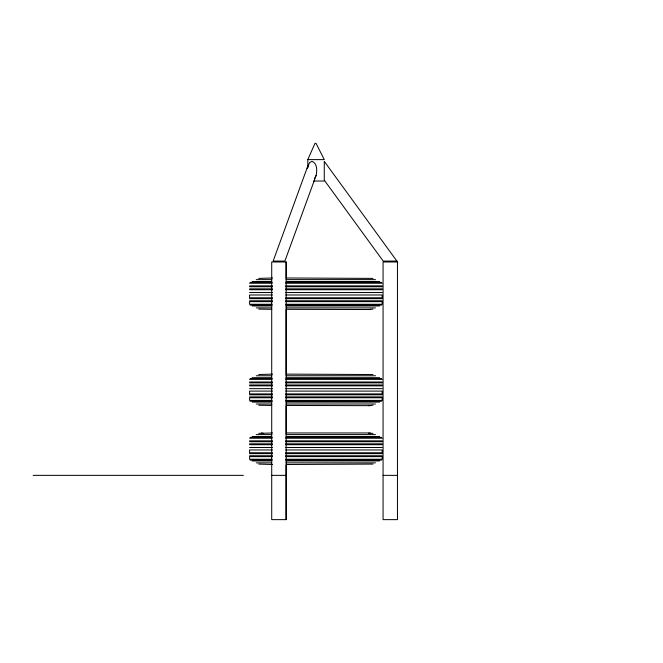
<?xml version="1.0" encoding="UTF-8"?>
<svg xmlns="http://www.w3.org/2000/svg" width="663" height="663" viewBox="0 0 663 663"><rect width="100%" height="100%" fill="white"/><g stroke="black" fill="none" stroke-linecap="round" stroke-linejoin="round"><path stroke-width="0.99" d="M307.276 168.327L309.563 162.617L311.958 161.358C317.386 163.156 317.187 170.83 316.11 175.463L284.875 261.089L273.148 261.089L307.806 166.057L307.325 168.327M316.11 175.463L314.353 178.902M307.806 159.617L314.975 143.365L316.044 143.365L324.282 159.617L307.806 159.617L307.806 167.772M258.744 278.402L272.559 277.988M368.454 309.53L372.987 309.107M258.744 374.529L272.559 374.114M368.454 405.657L372.987 405.234M258.744 433.378L272.559 432.964M368.52 433.246L372.987 433.378M372.987 464.092L286.59 464.506M313.624 181.024L324.282 181.024M286.151 261.976L271.714 261.976L271.714 519.635L286.151 519.635L286.151 261.976L286.101 278.535M286.59 277.988L372.987 278.402M256.241 279.629L271.813 279.629M286.051 279.629L375.49 279.629M252.164 281.551L270.819 281.551M286.06 281.551L379.567 281.551M250.133 282.397L272.302 282.397M285.968 282.397L381.598 282.397M249.586 283.242L271.938 283.242M285.72 283.242L382.145 283.242M249.586 285.869L272.427 285.869M285.72 285.869L382.145 285.869M249.586 286.748L272.427 286.748M285.72 286.748L382.145 286.748M249.586 288.853L272.427 288.853M285.72 288.853L382.145 288.853M249.586 289.723L272.427 289.723M285.72 289.723L382.145 289.723M249.586 292.532L272.427 292.532M285.72 292.532L382.145 292.532M272.427 294.985L249.586 294.985L249.586 297.786L272.427 297.786M285.72 294.985L382.145 294.985L382.145 297.786L285.72 297.786M249.586 298.665L272.427 298.665M285.72 298.665L382.145 298.665M249.586 300.77L272.427 300.77M285.72 300.77L382.145 300.77M272.427 301.64L249.586 301.64L249.586 304.276L271.938 304.276M285.72 301.64L382.145 301.64L382.145 304.276L285.72 304.276M250.133 305.121L272.302 305.121M285.968 305.121L381.598 305.121M252.164 305.966L270.819 305.966M286.06 305.966L379.567 305.966M256.241 307.889L271.813 307.889M286.051 307.889L375.49 307.889M271.755 309.323L258.744 309.107M286.317 309.323L370.31 309.53M286.59 374.114L372.987 374.529M256.241 375.755L271.813 375.755M286.051 375.755L375.49 375.755M252.164 377.678L270.819 377.678M286.06 377.678L379.567 377.678M250.133 378.523L272.302 378.523M285.968 378.523L381.598 378.523M249.586 379.369L271.938 379.369M285.72 379.369L382.145 379.369M249.586 381.996L272.427 381.996M285.72 381.996L382.145 381.996M249.586 382.874L272.427 382.874M285.72 382.874L382.145 382.874M249.586 384.979L272.427 384.979M285.72 384.979L382.145 384.979M249.586 385.849L272.427 385.849M285.72 385.849L382.145 385.849M249.586 388.659L272.427 388.659M285.72 388.659L382.145 388.659M272.427 391.112L249.586 391.112L249.586 393.913L272.427 393.913M285.72 391.112L382.145 391.112L382.145 393.913L285.72 393.913M249.586 394.792L272.427 394.792M285.72 394.792L382.145 394.792M249.586 396.897L272.427 396.897M285.72 396.897L382.145 396.897M272.427 397.767L249.586 397.767L249.586 400.394L271.938 400.394M285.72 397.767L382.145 397.767L382.145 400.394L285.72 400.394M250.133 401.248L272.302 401.248M285.968 401.248L381.598 401.248M252.164 402.093L270.819 402.093M286.06 402.093L379.567 402.093M256.241 404.007L271.813 404.007M286.051 404.007L375.49 404.007M271.755 405.449L258.744 405.234M286.317 405.449L370.31 405.657M286.59 432.964L370.31 432.964M256.241 434.605L271.813 434.605M286.051 434.605L375.49 434.605M252.164 436.527L270.819 436.527M286.06 436.527L379.567 436.527M250.133 437.373L272.302 437.373M285.968 437.373L381.598 437.373M249.586 438.218L271.938 438.218M285.72 438.218L382.145 438.218M249.586 440.854L272.427 440.854M285.72 440.854L382.145 440.854M249.586 441.724L272.427 441.724M285.72 441.724L382.145 441.724M249.586 443.829L272.427 443.829M285.72 443.829L382.145 443.829M249.586 444.707L272.427 444.707M285.72 444.707L382.145 444.707M249.586 447.508L272.427 447.508M285.72 447.508L382.145 447.508M272.427 449.962L249.586 449.962L249.586 452.763L272.427 452.763M285.72 449.962L382.145 449.962L382.145 452.763L285.72 452.763M249.586 453.641L272.427 453.641M285.72 453.641L382.145 453.641M249.586 455.746L272.427 455.746M285.72 455.746L382.145 455.746M272.427 456.625L249.586 456.625L249.586 459.252L271.938 459.252M285.72 456.625L382.145 456.625L382.145 459.252L285.72 459.252M250.133 460.097L272.302 460.097M285.968 460.097L381.598 460.097M252.164 460.942L270.819 460.942M286.06 460.942L379.567 460.942M256.241 462.865L271.813 462.865M286.051 462.865L375.49 462.865M272.559 464.506L258.744 464.092M33.15 475.363L243.371 475.363M271.714 475.363L286.151 475.363M383.073 475.363L397.46 475.363M261.421 432.964L263.211 433.246M286.101 309.58L286.101 374.769M286.101 405.814L286.101 433.751M286.101 464.796L286.101 519.635M396.905 261.089L383.214 261.089L324.265 180.162L324.265 161.358L396.905 261.089M397.46 261.976L383.073 261.976L383.073 519.635L397.46 519.635L397.46 261.976"/></g></svg>
